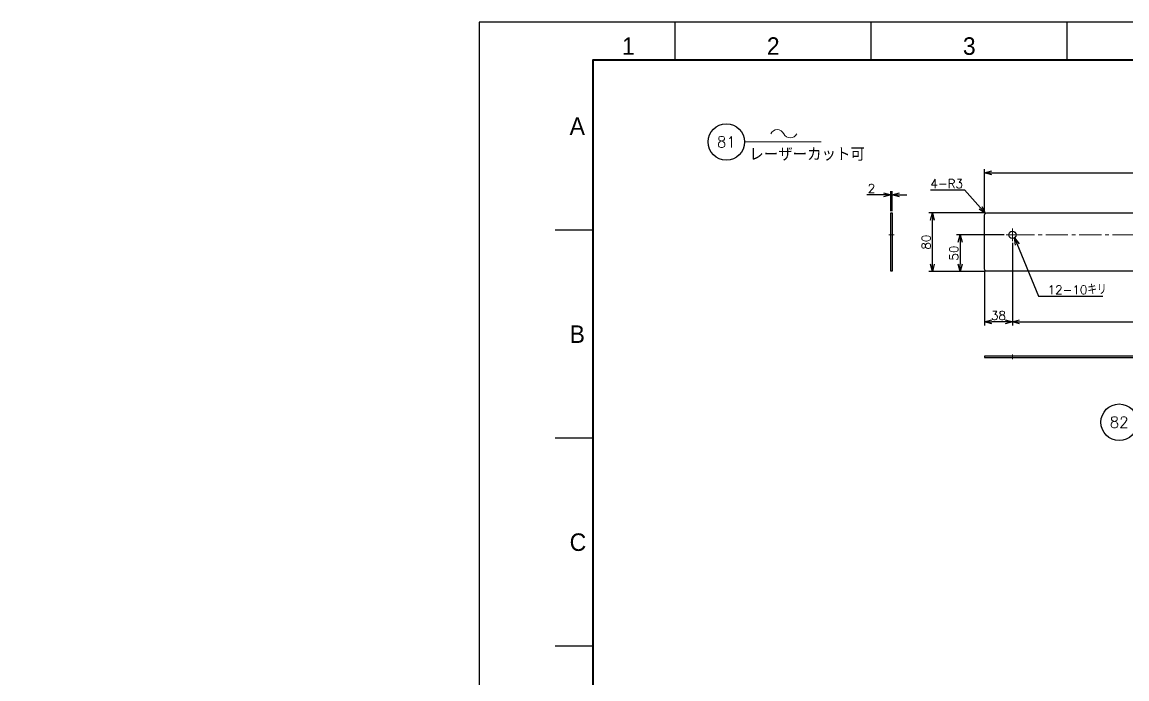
# Model space of a CAD drawing. Header units: millimetres. Extents: x 0 to 8235, y -19 to 2332.
# Drawn here: x 4387 to 5900, y 1379 to 2279 of the extents above; entities that cross this region are included whole.
import ezdxf
from ezdxf import colors
from ezdxf.entities.mleader import LeaderData, LeaderLine
from ezdxf.enums import TextEntityAlignment as Align
from ezdxf.math import Vec2, Vec3

# ---------------------------------------------------------------- set-up
doc = ezdxf.new("R2010")
doc.units = ezdxf.units.MM
doc.header["$LTSCALE"] = 1.6
doc.header["$PDMODE"] = 99
doc.header["$PDSIZE"] = 1
doc.linetypes.add('CENTER2', pattern=[28.575, 19.05, -3.175, 3.175, -3.175])
for name, color, linetype, lineweight in [('05_CENTER', 4, 'CENTER2', 13), ('08_DIM', 3, 'Continuous', 13), ('99_図枠', 7, 'Continuous', 40)]:
    doc.layers.add(name, color=color, linetype=linetype, lineweight=lineweight)
doc.styles.add('KSS_TXT', font='txt.shx', dxfattribs={"bigfont": 'extfont2.shx'})
doc.styles.get("Standard").update_dxf_attribs({"font": 'txt.shx', "bigfont": 'extfont2.shx'})
doc.styles.add('表題用', font='MS PGothic.ttf')
doc.dimstyles.new('KSS_DIM', dxfattribs={"dimscale": 4, "dimtxt": 3, "dimasz": 2.5, "dimexe": 1.25, "dimexo": 0.625, "dimtad": 1, "dimdsep": 46, "dimtxsty": 'KSS_TXT', "dimblk": 'OPEN30', "dimcen": 0, "dimazin": 2, "dimtfac": 0.75, "dimtmove": 0, "dimatfit": 3, "dimldrblk": 'OPEN30', "dimfxl": 1.25, "dimtolj": 1, "dimarcsym": 0})
doc.dimstyles.new('KSS_DIM$4', dxfattribs={"dimscale": 4, "dimtxt": 3, "dimasz": 2.5, "dimexe": 1.25, "dimexo": 0.625, "dimtad": 1, "dimtih": 1, "dimtoh": 1, "dimdsep": 46, "dimtxsty": 'KSS_TXT', "dimblk": 'OPEN30', "dimcen": 0, "dimse1": 1, "dimazin": 2, "dimtfac": 0.75, "dimtofl": 0, "dimtmove": 0, "dimatfit": 3, "dimldrblk": 'OPEN30', "dimfxl": 1.25, "dimtolj": 1, "dimarcsym": 0})

# ---------------------------------------------------------------- blocks, each defined once
blk = doc.blocks.new('_Open30')
at = {"color": 0, "linetype": 'ByBlock', "lineweight": -2}
for p, q in [((-1, 0.27), (0, 0)), ((0, 0), (-1, -0.27)), ((0, 0), (-1, 0))]:
    blk.add_line(p, q, dxfattribs=at)
blk = doc.blocks.new('*D356')
at = {"layer": '08_DIM', "color": 0, "lineweight": -2, "transparency": 16777216}
for p, q in [((5576.7, 2019.8), (5576.7, 2047.2)), ((5578.7, 2019.8), (5578.7, 2047.2)), ((5566.7, 2042.2), (5543.7, 2042.2)), ((5578.7, 2042.2), (5576.7, 2042.2)), ((5588.7, 2042.2), (5598.7, 2042.2))]:
    blk.add_line(p, q, dxfattribs=at)
at = {"layer": 'Defpoints', "color": 0, "transparency": 16777216}
for p in [(5576.7, 2042.2), (5576.7, 2017.3), (5578.7, 2017.3)]:
    blk.add_point(p, dxfattribs=at)
at = {"layer": '08_DIM', "color": 0, "lineweight": -2, "transparency": 16777216, "xscale": 10, "yscale": 10, "zscale": 10}
blk.add_blockref('_Open30', (5576.7, 2042.2), dxfattribs=at)
at = {"layer": '08_DIM', "color": 0, "lineweight": -2, "transparency": 16777216, "xscale": 10, "yscale": 10, "zscale": 10, "rotation": 180}
blk.add_blockref('_Open30', (5578.7, 2042.2), dxfattribs=at)
at = {"layer": '08_DIM', "color": 0, "transparency": 16777216, "insert": (5550.2, 2050.7), "char_height": 12, "attachment_point": 5, "style": 'KSS_TXT'}
blk.add_mtext('\\A1;2', dxfattribs=at)
blk = doc.blocks.new('*D357')
at = {"layer": '08_DIM', "color": 0, "lineweight": -2, "transparency": 16777216}
for p, q in [((5732.1, 1987.3), (5666.6, 1987.3)), ((5671.6, 1977.3), (5671.6, 1947.3)), ((5705.7, 1937.3), (5666.6, 1937.3))]:
    blk.add_line(p, q, dxfattribs=at)
at = {"layer": 'Defpoints', "color": 0, "transparency": 16777216}
for p in [(5734.6, 1987.3), (5671.6, 1937.3), (5708.2, 1937.3)]:
    blk.add_point(p, dxfattribs=at)
at = {"layer": '08_DIM', "color": 0, "lineweight": -2, "transparency": 16777216, "xscale": 10, "yscale": 10, "zscale": 10}
for p, rotation in [((5671.6, 1987.3), 90), ((5671.6, 1937.3), 270)]:
    blk.add_blockref('_Open30', p, dxfattribs=dict(at, rotation=rotation))
at = {"layer": '08_DIM', "color": 0, "transparency": 16777216, "insert": (5663.1, 1962.3), "char_height": 12, "attachment_point": 5, "rotation": 90, "style": 'KSS_TXT'}
blk.add_mtext('\\A1;50', dxfattribs=at)
blk = doc.blocks.new('*D358')
at = {"layer": '08_DIM', "color": 0, "lineweight": -2, "transparency": 16777216}
for p, q in [((5705.7, 2017.3), (5628.6, 2017.3)), ((5633.6, 1947.3), (5633.6, 2007.3)), ((5705.7, 1937.3), (5628.6, 1937.3))]:
    blk.add_line(p, q, dxfattribs=at)
at = {"layer": 'Defpoints', "color": 0, "transparency": 16777216}
for p in [(5633.6, 2017.3), (5708.2, 2017.3), (5708.2, 1937.3)]:
    blk.add_point(p, dxfattribs=at)
at = {"layer": '08_DIM', "color": 0, "lineweight": -2, "transparency": 16777216, "xscale": 10, "yscale": 10, "zscale": 10}
for p, rotation in [((5633.6, 2017.3), 90), ((5633.6, 1937.3), 270)]:
    blk.add_blockref('_Open30', p, dxfattribs=dict(at, rotation=rotation))
at = {"layer": '08_DIM', "color": 0, "transparency": 16777216, "insert": (5625.1, 1977.3), "char_height": 12, "attachment_point": 5, "rotation": 90, "style": 'KSS_TXT'}
blk.add_mtext('\\A1;80', dxfattribs=at)
blk = doc.blocks.new('*D359')
at = {"layer": '08_DIM', "color": 0, "lineweight": -2, "transparency": 16777216}
for p, q in [((5743.2, 1976.2), (5743.2, 1863.2)), ((5705.2, 1937.8), (5705.2, 1863.2)), ((5733.2, 1868.2), (5715.2, 1868.2))]:
    blk.add_line(p, q, dxfattribs=at)
at = {"layer": 'Defpoints', "color": 0, "transparency": 16777216}
for p in [(5743.2, 1978.7), (5705.2, 1940.3), (5705.2, 1868.2)]:
    blk.add_point(p, dxfattribs=at)
at = {"layer": '08_DIM', "color": 0, "lineweight": -2, "transparency": 16777216, "xscale": 10, "yscale": 10, "zscale": 10, "rotation": 180}
blk.add_blockref('_Open30', (5705.2, 1868.2), dxfattribs=at)
at = {"layer": '08_DIM', "color": 0, "lineweight": -2, "transparency": 16777216, "xscale": 10, "yscale": 10, "zscale": 10}
blk.add_blockref('_Open30', (5743.2, 1868.2), dxfattribs=at)
at = {"layer": '08_DIM', "color": 0, "transparency": 16777216, "insert": (5724.2, 1876.7), "char_height": 12, "attachment_point": 5, "style": 'KSS_TXT'}
blk.add_mtext('\\A1;38', dxfattribs=at)
blk = doc.blocks.new('*D360')
at = {"layer": '08_DIM', "color": 0, "lineweight": -2, "transparency": 16777216}
for p, q in [((5743.2, 1976.2), (5743.2, 1863.2)), ((7657.2, 1976.2), (7657.2, 1863.2)), ((5753.2, 1868.2), (7647.2, 1868.2))]:
    blk.add_line(p, q, dxfattribs=at)
at = {"layer": 'Defpoints', "color": 0, "transparency": 16777216}
for p in [(5743.2, 1978.7), (7657.2, 1978.7), (7657.2, 1868.2)]:
    blk.add_point(p, dxfattribs=at)
at = {"layer": '08_DIM', "color": 0, "lineweight": -2, "transparency": 16777216, "xscale": 10, "yscale": 10, "zscale": 10, "rotation": 180}
blk.add_blockref('_Open30', (5743.2, 1868.2), dxfattribs=at)
at = {"layer": '08_DIM', "color": 0, "lineweight": -2, "transparency": 16777216, "xscale": 10, "yscale": 10, "zscale": 10}
blk.add_blockref('_Open30', (7657.2, 1868.2), dxfattribs=at)
at = {"layer": '08_DIM', "color": 0, "transparency": 16777216, "insert": (6700.2, 1876.7), "char_height": 12, "attachment_point": 5, "style": 'KSS_TXT'}
blk.add_mtext('\\A1;11x174=1914', dxfattribs=at)
blk = doc.blocks.new('*D354')
at = {"layer": '08_DIM', "color": 0, "lineweight": -2, "transparency": 16777216}
for p, q in [((5705.2, 2016.8), (5705.2, 2077.3)), ((7695.2, 2016.8), (7695.2, 2077.3)), ((5715.2, 2072.3), (7685.2, 2072.3))]:
    blk.add_line(p, q, dxfattribs=at)
at = {"layer": 'Defpoints', "color": 0, "transparency": 16777216}
for p in [(7695.2, 2072.3), (5705.2, 2014.3), (7695.2, 2014.3)]:
    blk.add_point(p, dxfattribs=at)
at = {"layer": '08_DIM', "color": 0, "lineweight": -2, "transparency": 16777216, "xscale": 10, "yscale": 10, "zscale": 10, "rotation": 180}
blk.add_blockref('_Open30', (5705.2, 2072.3), dxfattribs=at)
at = {"layer": '08_DIM', "color": 0, "lineweight": -2, "transparency": 16777216, "xscale": 10, "yscale": 10, "zscale": 10}
blk.add_blockref('_Open30', (7695.2, 2072.3), dxfattribs=at)
at = {"layer": '08_DIM', "color": 0, "transparency": 16777216, "insert": (6700.2, 2080.8), "char_height": 12, "attachment_point": 5, "style": 'KSS_TXT'}
blk.add_mtext('\\A1;1990', dxfattribs=at)
blk = doc.blocks.new('*D355')
at = {"layer": '08_DIM', "color": 0, "lineweight": -2, "transparency": 16777216}
for p, q in [((5631.2, 2048.8), (5677.7, 2048.8)), ((5677.7, 2048.8), (5699.6, 2024.1))]:
    blk.add_line(p, q, dxfattribs=at)
at = {"layer": 'Defpoints', "color": 0, "transparency": 16777216}
for p in [(5706.2, 2016.6), (5708.2, 2014.3)]:
    blk.add_point(p, dxfattribs=at)
at = {"layer": '08_DIM', "color": 0, "lineweight": -2, "transparency": 16777216, "xscale": 10, "yscale": 10, "zscale": 10, "rotation": 311.5842462691536}
blk.add_blockref('_Open30', (5706.2, 2016.6), dxfattribs=at)
at = {"layer": '08_DIM', "color": 0, "transparency": 16777216, "insert": (5653.2, 2057.3), "char_height": 12, "attachment_point": 5, "style": 'KSS_TXT'}
blk.add_mtext('\\A1;4-R3', dxfattribs=at)
blk = doc.blocks.new('AM_BALLOON1')
at = {"transparency": 16777216}
blk.add_circle((0, 0), 5, dxfattribs=at)
blk.add_attdef('B_NUMBER', text='', height=3, dxfattribs=at).set_placement((0, 0), align=Align.MIDDLE_CENTER)
blk = doc.blocks.new('_OPEN')
at = {"color": 0, "linetype": 'ByBlock'}
for p, q in [((-1, 0.17), (0, 0)), ((0, 0), (-1, -0.17)), ((0, 0), (-1, 0))]:
    blk.add_line(p, q, dxfattribs=at)
blk = doc.blocks.new('p1ba05')
for centre, start, end in [((-2.95, 0.29), 24.2276, 155.5758), ((0, 1.62), 204.2276, 335.5758)]:
    blk.add_arc(centre, 1.62, start, end)

msp = doc.modelspace()

# ---------------------------------------------------------------- linework, layer by layer
at = {"color": 0}
for points in [[(5576.662, 2017.33), (5578.662, 2017.33), (5578.662, 1937.33), (5576.662, 1937.33)], [(5705.221, 1819.31), (7695.221, 1819.31), (7695.221, 1821.31), (5705.221, 1821.31)]]:
    msp.add_lwpolyline(points, close=True, dxfattribs=at)
msp.add_lwpolyline([(5708.221, 2017.33), (7692.221, 2017.33, -0.41421356), (7695.221, 2014.33), (7695.221, 1940.33, -0.41421356), (7692.221, 1937.33), (5708.221, 1937.33, -0.41421356), (5705.221, 1940.33), (5705.221, 2014.33, -0.41421356)], format="xyb", close=True, dxfattribs=at)
msp.add_circle((5743.221, 1987.33), 5, dxfattribs=at)
at = {"layer": '05_CENTER'}
for p, q in [((5581.246, 1987.33), (5573.994, 1987.33)), ((5751.815, 1987.33), (5734.627, 1987.33)), ((5743.221, 1978.736), (5743.221, 1995.924)), ((5743.221, 1987.33), (7657.221, 1987.33)), ((5743.221, 1823.541), (5743.221, 1816.965))]:
    msp.add_line(p, q, dxfattribs=at)
at = {"layer": '08_DIM'}
msp.add_line((5376.371, 2114.474), (5481.198, 2114.474), dxfattribs=at)
at = {"layer": '99_図枠', "lineweight": 25}
for p, q in [((5281.35, 2226.575), (5281.35, 2278.58)), ((5549.897, 2226.575), (5549.897, 2278.58)), ((5818.444, 2226.575), (5818.444, 2278.58)), ((5168.659, 1993.728), (5116.654, 1993.728)), ((5168.659, 1708.877), (5116.654, 1708.877)), ((5168.659, 1424.025), (5116.654, 1424.025))]:
    msp.add_line(p, q, dxfattribs=at)
at = {"layer": '99_図枠'}
msp.add_lwpolyline([(5168.659, 51.773), (8183.361, 51.773), (8183.361, 2226.575), (5168.659, 2226.575)], close=True, dxfattribs=at)
at = {"layer": 'Defpoints'}
msp.add_lwpolyline([(5012.803, 0), (8235.367, 0), (8235.367, 2278.58), (5012.803, 2278.58)], close=True, dxfattribs=at)

# ---------------------------------------------------------------- block references
at = {"layer": '08_DIM', "xscale": 6, "yscale": 6, "zscale": 6}
msp.add_blockref('p1ba05', (5438.853, 2119.944), dxfattribs=at)

# ---------------------------------------------------------------- texts
at = {"layer": '08_DIM', "style": 'KSS_TXT'}
msp.add_text('レーザーカット可', height=18, dxfattribs=at).set_placement((5382.779, 2088.583))
at = {"layer": '08_DIM', "insert": (5791.449, 1905.906), "char_height": 12, "attachment_point": 7, "style": 'KSS_TXT'}
msp.add_mtext('\\A1;12-10キリ', dxfattribs=at)
at = {"layer": '99_図枠', "lineweight": 13, "style": '表題用'}
for s, p in [('1', (5217.161, 2226.575)), ('2', (5415.624, 2226.575)), ('3', (5684.171, 2226.575))]:
    msp.add_text(s, height=24.002, dxfattribs=at).set_placement(p, align=Align.BOTTOM_CENTER)
for s, p in [('A', (5136.656, 2136.154)), ('B', (5136.656, 1851.303)), ('C', (5136.656, 1566.451))]:
    msp.add_text(s, height=24.002, dxfattribs=at).set_placement(p, align=Align.MIDDLE_LEFT)

# ---------------------------------------------------------------- dimensions: what is measured, and where the dimension line sits
at = {"layer": '08_DIM'}
for base, p1, p2, picture, middle in [((7695.221, 2072.316), (5705.221, 2014.33), (7695.221, 2014.33), '*D354', (6700.221, 2080.816)), ((5576.662, 2042.162), (5578.662, 2017.33), (5576.662, 2017.33), '*D356', (5550.162, 2050.662)), ((5705.221, 1868.239), (5743.221, 1978.736), (5705.221, 1940.33), '*D359', (5724.221, 1876.739))]:
    dim = msp.add_linear_dim(base=base, p1=p1, p2=p2, dimstyle='KSS_DIM', override={"dimarcsym": 1}, dxfattribs=at)
    dim.commit()
    dim.dimension.update_dxf_attribs({"geometry": picture, "text_midpoint": middle})
dim = msp.add_radius_dim(center=(5708.221, 2014.33), mpoint=(5706.23, 2016.574), text='4-<>', dimstyle='KSS_DIM$4', override={"dimpost": 'R<>', "dimarcsym": 1}, dxfattribs=at)
dim.commit()
dim.dimension.update_dxf_attribs({"geometry": '*D355', "text_midpoint": (5653.169, 2048.76), "dimtype": 164})
for base, p1, p2, override, picture, middle in [((5633.643, 2017.33), (5708.221, 1937.33), (5708.221, 2017.33), {"dimarcsym": 1}, '*D358', (5625.143, 1977.33)), ((5671.629, 1937.33), (5734.627, 1987.33), (5708.221, 1937.33), {"dimscale": 4, "dimarcsym": 1}, '*D357', (5663.129, 1962.33))]:
    dim = msp.add_linear_dim(base=base, p1=p1, p2=p2, angle=90, dimstyle='KSS_DIM', override=override, dxfattribs=at)
    dim.commit()
    dim.dimension.update_dxf_attribs({"geometry": picture, "text_midpoint": middle})
dim = msp.add_linear_dim(base=(7657.221, 1868.239), p1=(5743.221, 1978.736), p2=(7657.221, 1978.736), text='11x174=<>', dimstyle='KSS_DIM', override={"dimarcsym": 1}, dxfattribs=at)
dim.commit()
dim.dimension.update_dxf_attribs({"geometry": '*D360', "text_midpoint": (6700.221, 1876.739)})

# ---------------------------------------------------------------- leaders
at = {"layer": '08_DIM', "annotation_type": 0, "has_hookline": 1, "hookline_direction": 0, "text_width": 75.6}
msp.add_leader([(5746.172, 1983.294), (5778.949, 1903.406), (5788.949, 1903.406)], dimstyle='KSS_DIM', override={"dimtad": 1}, dxfattribs=at)
at = {"layer": '08_DIM'}
ml = msp.add_multileader_block('Standard', dxfattribs=at)
ml.set_content('AM_BALLOON1', color=256, scale=5)
ml.set_attribute('B_NUMBER', '81', width=0)
ml.set_leader_properties(color=256, linetype='ByLayer', lineweight=-1)
ml.set_arrow_properties(name='OPEN')
ml.build(insert=Vec2(0, 0))
ml.multileader.update_dxf_attribs({"leader_type": 0, "has_dogleg": 0, "text_right_attachment_type": 6, "dogleg_length": 0, "arrow_head_size": 10, "scale": 2.5, "block_connection_type": 1})
ctx = ml.context
ctx.base_point, ctx.scale, ctx.char_height, ctx.arrow_head_size, ctx.landing_gap_size, ctx.plane_origin = Vec3(5351.336, 2114.506), 2.5, 20, 10, 10, Vec3(5351.336, 2114.506)
ctx.right_attachment, ctx.attachment_type = 6, 1
notes = []
notes.append((ctx, [(0, (0, 0, 0), (0, 0), (1, 0), 1, [])]))
ctx.block.insert = Vec3(5351.336, 2114.506)
ml = msp.add_multileader_block('Standard', dxfattribs=at)
ml.set_content('AM_BALLOON1', color=256, scale=5)
ml.set_attribute('B_NUMBER', '82', width=0)
ml.set_leader_properties(color=256, linetype='ByLayer', lineweight=-1)
ml.set_arrow_properties(name='OPEN')
ml.build(insert=Vec2(0, 0))
ml.multileader.update_dxf_attribs({"leader_type": 0, "has_dogleg": 0, "text_right_attachment_type": 6, "dogleg_length": 0, "arrow_head_size": 10, "scale": 2.5, "block_connection_type": 1})
ctx = ml.context
ctx.base_point, ctx.scale, ctx.char_height, ctx.arrow_head_size, ctx.landing_gap_size, ctx.plane_origin = Vec3(5889.532, 1730.667), 2.5, 20, 10, 10, Vec3(5889.532, 1730.667)
ctx.right_attachment, ctx.attachment_type = 6, 1
notes.append((ctx, [(0, (0, 0, 0), (0, 0), (1, 0), 1, [])]))
ctx.block.insert = Vec3(5889.532, 1730.667)
for ctx, leaders in notes:
    for number, flags, end, landing, length, lines in leaders:
        leader = LeaderData()
        leader.index, (leader.has_last_leader_line, leader.has_dogleg_vector, leader.attachment_direction) = number, flags
        leader.last_leader_point, leader.dogleg_vector, leader.dogleg_length = Vec3(end), Vec3(landing), length
        for number, points, colour, breaks in lines:
            line = LeaderLine()
            line.index, line.vertices, line.color, line.breaks = number, Vec3.list(points), colors.encode_raw_color(colour), breaks
            leader.lines.append(line)
        ctx.leaders.append(leader)

doc.saveas('drawing.dxf')
